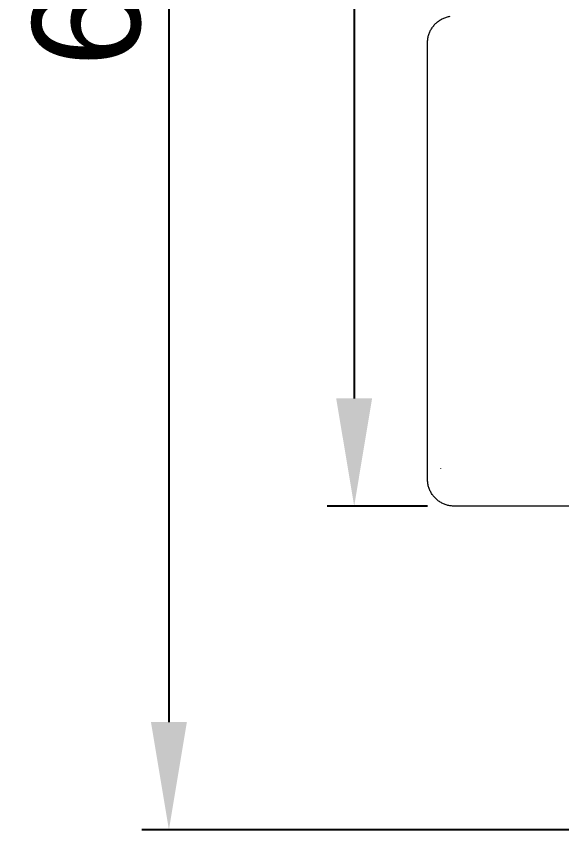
# Model space of a CAD drawing. Header units: millimetres. Extents: x -253 to 4295, y -442 to 2895.
# Drawn here: x -207.9 to -5.3, y 739.6 to 1041.9 of the extents above; entities that cross this region are included whole.
import ezdxf

# ---------------------------------------------------------------- set-up
doc = ezdxf.new("R2010")
doc.units = ezdxf.units.MM
doc.layers.add('ZANO_R', color=7, linetype='Continuous', lineweight=0)
doc.layers.add('ZANO_W', color=1, linetype='Continuous', lineweight=0)
doc.styles.add('Arial', font='arial.ttf')
doc.styles.get("Standard").update_dxf_attribs({"font": 'ARIALUNI.TTF'})
doc.dimstyles.new('pl i ang', dxfattribs={"dimtxt": 50, "dimasz": 50, "dimexe": 1.25, "dimexo": 0.625, "dimgap": 10, "dimtad": 1, "dimtoh": 1, "dimtxsty": 'Standard', "dimcen": 2.5, "dimclrd": 1, "dimclre": 1, "dimclrt": 1, "dimadec": 0, "dimazin": 0, "dimtfac": 1, "dimtmove": 0, "dimatfit": 3, "dimfxl": 1, "dimarcsym": 1})

# ---------------------------------------------------------------- blocks, each defined once
blk = doc.blocks.new('*D397')
at = {"layer": 'ZANO_W', "color": 1, "lineweight": -2}
for p, q in [((-55.17, 1338.03), (-92.4, 1338.03)), ((-82.4, 1298.03), (-82.4, 899.9)), ((-55.17, 859.9), (-92.4, 859.9))]:
    blk.add_line(p, q, dxfattribs=at)
at = {"layer": 'ZANO_W', "color": 1}
for points in [[(-75.74, 1298.03), (-89.07, 1298.03), (-82.4, 1338.03)], [(-89.07, 899.9), (-75.74, 899.9), (-82.4, 859.9)]]:
    blk.add_solid(points, dxfattribs=at)
at = {"layer": 'ZANO_W', "color": 1, "insert": (-112.83, 1098.97), "char_height": 40, "attachment_point": 5, "rotation": 90, "style": 'Arial'}
blk.add_mtext('478', dxfattribs=at)
blk = doc.blocks.new('*D399')
at = {"layer": 'ZANO_W', "color": 1, "lineweight": -2}
for p, q in [((120.11, 1399.64), (-161.18, 1399.64)), ((-151.18, 1359.64), (-151.18, 779.64)), ((120.11, 739.64), (-161.18, 739.64))]:
    blk.add_line(p, q, dxfattribs=at)
at = {"layer": 'ZANO_W', "color": 1}
for points in [[(-144.52, 1359.64), (-157.85, 1359.64), (-151.18, 1399.64)], [(-157.85, 779.64), (-144.52, 779.64), (-151.18, 739.64)]]:
    blk.add_solid(points, dxfattribs=at)
at = {"layer": 'ZANO_W', "color": 1, "insert": (-181.61, 1069.64), "char_height": 40, "attachment_point": 5, "rotation": 90, "style": 'Arial'}
blk.add_mtext('660', dxfattribs=at)

msp = doc.modelspace()

# ---------------------------------------------------------------- linework, layer by layer
at = {"layer": 'ZANO_R'}
for p, q in [((-51.42, 1039.88), (-51.14, 1040.09)), ((-51.14, 1040.09), (-50.87, 1040.29)), ((-50.87, 1040.29), (-50.58, 1040.48)), ((-50.58, 1040.48), (-50.29, 1040.66)), ((-50.29, 1040.66), (-49.99, 1040.83)), ((-49.99, 1040.83), (-49.68, 1040.99)), ((-49.68, 1040.99), (-49.38, 1041.14)), ((-49.38, 1041.14), (-49.06, 1041.28)), ((-49.06, 1041.28), (-48.74, 1041.4)), ((-48.74, 1041.4), (-48.42, 1041.52)), ((-48.42, 1041.52), (-48.09, 1041.63)), ((-48.09, 1041.63), (-47.76, 1041.72)), ((-47.76, 1041.72), (-47.43, 1041.8)), ((-47.43, 1041.8), (-47.09, 1041.88)), ((-47.09, 1041.88), (-46.75, 1041.93)), ((-54.02, 1036.72), (-53.86, 1037.02)), ((-53.86, 1037.02), (-53.68, 1037.32)), ((-53.68, 1037.32), (-53.5, 1037.61)), ((-53.5, 1037.61), (-53.3, 1037.89)), ((-53.3, 1037.89), (-53.1, 1038.17)), ((-53.1, 1038.17), (-52.88, 1038.44)), ((-52.88, 1038.44), (-52.66, 1038.7)), ((-52.66, 1038.7), (-52.43, 1038.95)), ((-52.43, 1038.95), (-52.19, 1039.19)), ((-52.19, 1039.19), (-51.94, 1039.43)), ((-51.94, 1039.43), (-51.68, 1039.66)), ((-51.68, 1039.66), (-51.42, 1039.88)), ((-55.02, 1033.81), (-54.95, 1034.15)), ((-54.95, 1034.15), (-54.88, 1034.48)), ((-54.88, 1034.48), (-54.79, 1034.81)), ((-54.79, 1034.81), (-54.69, 1035.14)), ((-54.69, 1035.14), (-54.58, 1035.47)), ((-54.58, 1035.47), (-54.45, 1035.79)), ((-54.45, 1035.79), (-54.32, 1036.1)), ((-54.32, 1036.1), (-54.18, 1036.42)), ((-54.18, 1036.42), (-54.02, 1036.72)), ((-55.17, 1032.1), (-55.16, 1032.44)), ((-55.17, 873.33), (-55.17, 1032.1)), ((-55.16, 1032.44), (-55.14, 1032.79)), ((-55.14, 1032.79), (-55.11, 1033.13)), ((-55.11, 1033.13), (-55.07, 1033.47)), ((-55.07, 1033.47), (-55.02, 1033.81)), ((-50.17, 873.9), (-50.17, 873.95)), ((-55.17, 869.86), (-55.17, 873.33)), ((-55.16, 869.51), (-55.17, 869.86)), ((-55.14, 869.17), (-55.16, 869.51)), ((-55.11, 868.82), (-55.14, 869.17)), ((-55.07, 868.47), (-55.11, 868.82)), ((-55.01, 868.13), (-55.07, 868.47)), ((-54.95, 867.79), (-55.01, 868.13)), ((-54.87, 867.45), (-54.95, 867.79)), ((-54.78, 867.11), (-54.87, 867.45)), ((-54.67, 866.78), (-54.78, 867.11)), ((-54.56, 866.45), (-54.67, 866.78)), ((-54.43, 866.12), (-54.56, 866.45)), ((-54.3, 865.8), (-54.43, 866.12)), ((-54.15, 865.49), (-54.3, 865.8)), ((-53.99, 865.18), (-54.15, 865.49)), ((-53.82, 864.87), (-53.99, 865.18)), ((-53.64, 864.58), (-53.82, 864.87)), ((-53.45, 864.28), (-53.64, 864.58)), ((-53.25, 864), (-53.45, 864.28)), ((-53.04, 863.72), (-53.25, 864)), ((-52.82, 863.45), (-53.04, 863.72)), ((-52.59, 863.19), (-52.82, 863.45)), ((-52.35, 862.93), (-52.59, 863.19)), ((-52.11, 862.69), (-52.35, 862.93)), ((-51.85, 862.45), (-52.11, 862.69)), ((-51.59, 862.22), (-51.85, 862.45)), ((-51.32, 862), (-51.59, 862.22)), ((-51.04, 861.8), (-51.32, 862)), ((-50.75, 861.6), (-51.04, 861.8)), ((-50.46, 861.41), (-50.75, 861.6)), ((-50.16, 861.23), (-50.46, 861.41)), ((-49.86, 861.06), (-50.16, 861.23)), ((-49.54, 860.9), (-49.86, 861.06)), ((-49.23, 860.76), (-49.54, 860.9)), ((-48.91, 860.62), (-49.23, 860.76)), ((-48.58, 860.5), (-48.91, 860.62)), ((-48.25, 860.38), (-48.58, 860.5)), ((-47.92, 860.28), (-48.25, 860.38)), ((-47.58, 860.19), (-47.92, 860.28)), ((-47.24, 860.11), (-47.58, 860.19)), ((-46.9, 860.05), (-47.24, 860.11)), ((-46.56, 860), (-46.9, 860.05)), ((-46.21, 859.95), (-46.56, 860)), ((-45.86, 859.92), (-46.21, 859.95)), ((-45.52, 859.91), (-45.86, 859.92)), ((-45.17, 859.9), (-45.52, 859.91)), ((1734.83, 859.9), (-45.17, 859.9))]:
    msp.add_line(p, q, dxfattribs=at)

# ---------------------------------------------------------------- dimensions: what is measured, and where the dimension line sits
at = {"layer": 'ZANO_W'}
for base, p1, p2, picture, middle in [((-151.18, 739.64), (130.11, 1399.64), (130.11, 739.64), '*D399', (-181.61, 1069.64)), ((-82.4, 859.9), (-45.17, 1338.03), (-45.17, 859.9), '*D397', (-112.83, 1098.97))]:
    dim = msp.add_linear_dim(base=base, p1=p1, p2=p2, angle=90, dimstyle='pl i ang', override={"dimtxt": 40, "dimasz": 40, "dimexe": 10, "dimexo": 10, "dimtoh": 0, "dimdec": 0, "dimtxsty": 'Arial', "dimtdec": 0, "dimtmove": 1}, dxfattribs=at)
    dim.commit()
    dim.dimension.update_dxf_attribs({"geometry": picture, "text_midpoint": middle})

doc.saveas('drawing.dxf')
